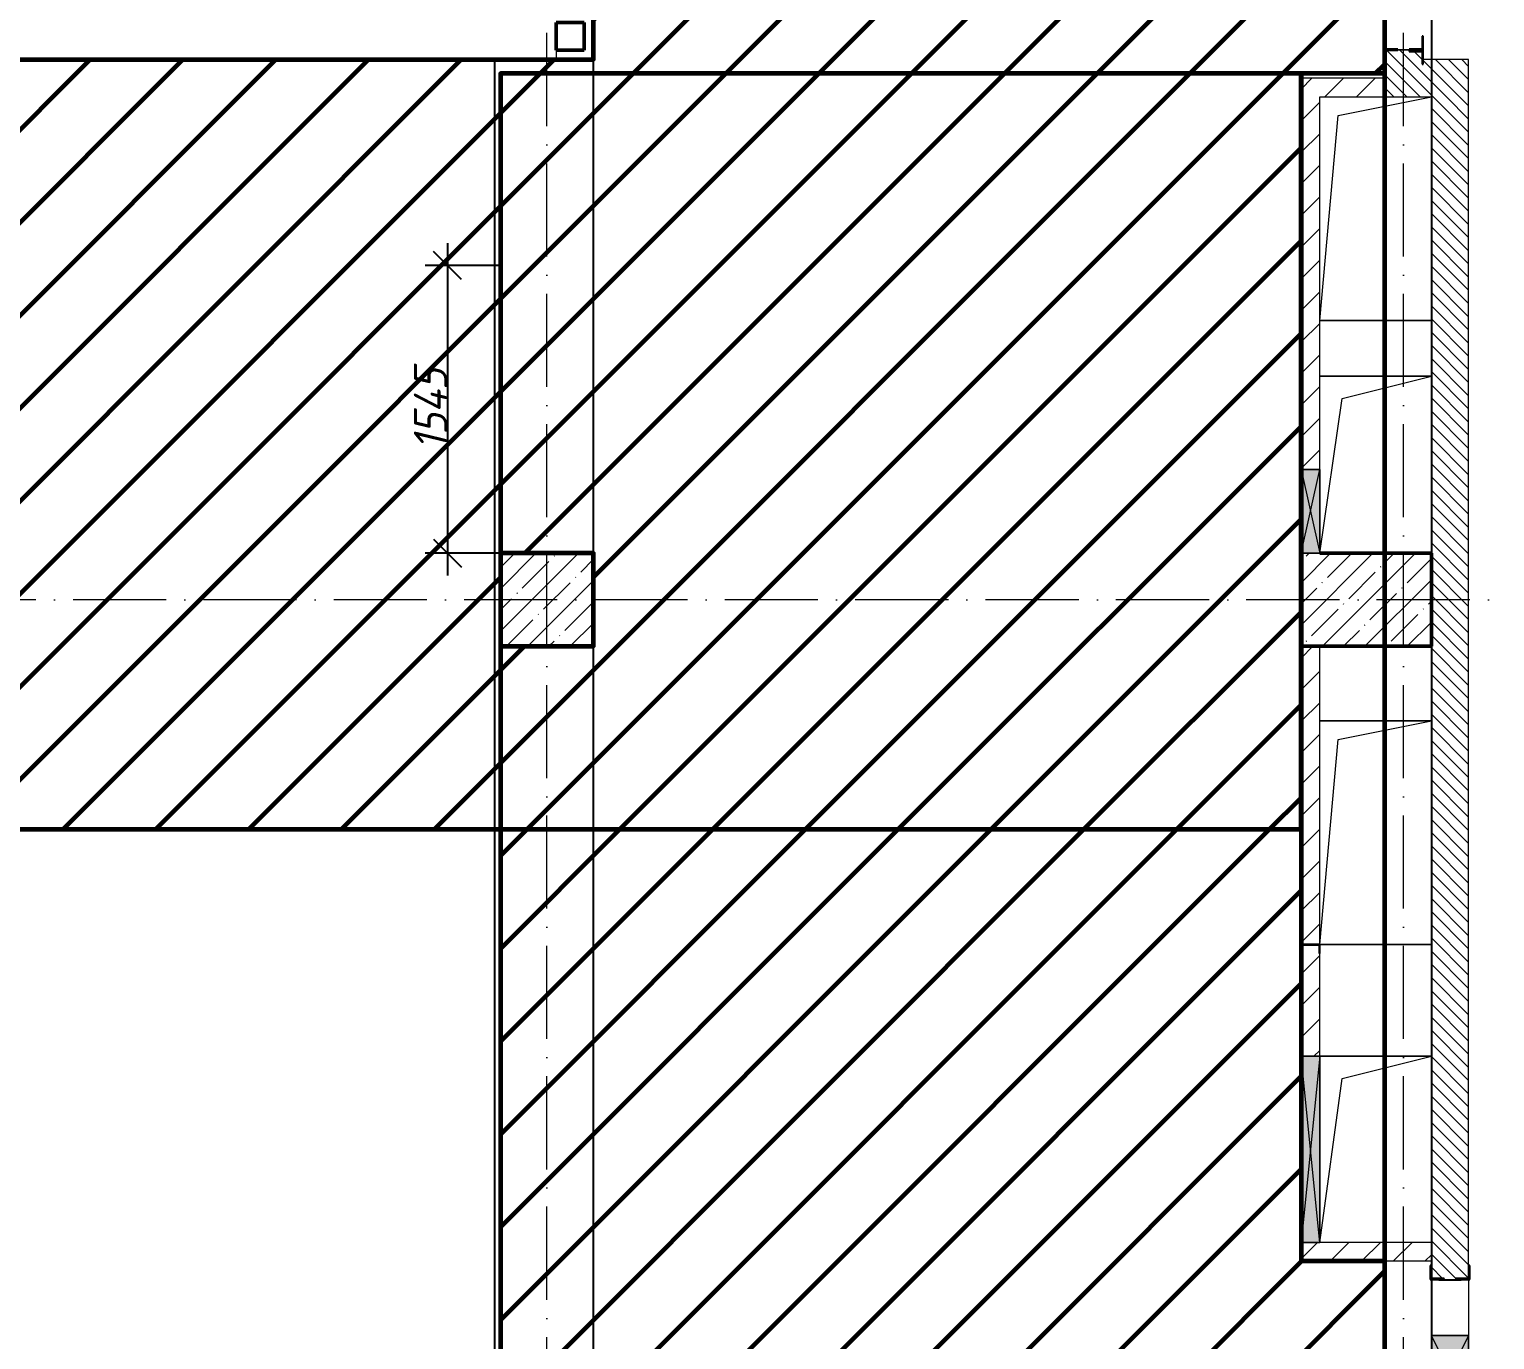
# Model space of a CAD drawing. Header units: millimetres. Extents: x -606178 to 312196, y -19338 to 632709.
# Drawn here: x -133645 to -125775, y 486303 to 493338 of the extents above; entities that cross this region are included whole.
import ezdxf

# ---------------------------------------------------------------- set-up
doc = ezdxf.new("R2010")
doc.units = ezdxf.units.MM
doc.linetypes.add('50_200_ШТРИХ_1Т_ш5_п1_п1_', pattern=[700, 500, -100, 0, -100])
for name, color, linetype, lineweight in [('6.4.1) Окр пт с инж. ПТ2.16', 3, 'Continuous', 60), ('A-____-____-DIMS', 7, 'Continuous', 9), ('A-DETL-GENF-OTLN', 7, 'Continuous', 9), ('A-FLOR-____-OTLN', 7, 'Continuous', 9), ('A-GENM-____-MCUT', 7, 'Continuous', 25), ('A-GENM-____-OTLN', 7, 'Continuous', 9), ('A-GENM-____-OTLN-1', 7, 'Continuous', 25), ('A-GLAZ-____-OTLN', 7, 'Continuous', 9), ('A-WALL-____-MCUT-3', 7, 'Continuous', 9), ('A-WALL-____-PATT-1', 7, 'Continuous', 9), ('A-WALL-FNSH-MCUT-1', 7, 'Continuous', 9), ('I-WALL-____-OTLN', 7, 'Continuous', 9), ('S-COLS-____-MCUT', 7, 'Continuous', 50), ('S-COLS-____-OTLN', 7, 'Continuous', 9), ('S-GRID-____-OTLN-1', 7, '50_200_ШТРИХ_1Т_ш5_п1_п1_', 9)]:
    doc.layers.add(name, color=color, linetype=linetype, lineweight=lineweight)
doc.styles.add('ISOCPEUR_I_10', font='isocpeui.ttf', dxfattribs={"width": 0.9, "height": 180})
doc.dimstyles.new('ISO-1_8_0_9К_СРЕДНИЙ_Кладочные_3', dxfattribs={"dimscale": 304.8, "dimtxt": 179.276612, "dimasz": 0.492126, "dimexe": 0.393701, "dimexo": 0, "dimgap": 0, "dimtad": 1, "dimdec": 3, "dimrnd": 0.001, "dimdsep": 46, "dimtxsty": 'ISOCPEUR_I_10', "dimblk1": 'OBLIQUE', "dimblk2": 'OBLIQUE', "dimsah": 1, "dimcen": 0.09, "dimdle": 0.393701, "dimazin": 0, "dimtfac": 1, "dimtdec": 4, "dimtix": 1, "dimtmove": 0, "dimatfit": 3, "dimfxl": 1, "dimtvp": 1, "dimtolj": 1, "dimtzin": 0, "dimarcsym": 2})
pattern_1 = [(135, (-140714.89, 451794.26), (-35.35534, -35.35534), [])]
pattern_2 = [(45, (-140714.89, 451794.26), (-84.8528, 84.8528), [])]

# ---------------------------------------------------------------- blocks, each defined once
blk = doc.blocks.new('BSC_Колонна _Прямоугольная - 500х500-V79-АР1_План отверстий 3 этажа в осях 1-64_А-ГГ')
at = {"layer": 'S-COLS-____-OTLN'}
h = blk.add_hatch(dxfattribs=at)
h.set_pattern_fill('FP_116', color=256, style=0, pattern_type=2)
h.set_pattern_definition([(45, (-9850, -38481.04), (-114.04925, 114.04925), []), (45, (-9735.95, -38481.04), (-114.04925, 114.04925), [201.613, -40.323, 3.353, -36.97])])
h.paths.add_polyline_path([(-250, -250), (250, -250), (250, 250), (-250, 250)], flags=0)
at = {"layer": 'S-COLS-____-MCUT'}
for p, q in [((250, 250), (-250, 250)), ((-250, 250), (-250, -250)), ((250, -250), (250, 250)), ((-250, -250), (250, -250))]:
    blk.add_line(p, q, dxfattribs=at)
blk = doc.blocks.new('BSC_Колонна _Прямоугольная - 500х700-V128-АР1_План отверстий 3 этажа в осях 1-64_А-ГГ')
at = {"layer": 'S-COLS-____-OTLN'}
h = blk.add_hatch(dxfattribs=at)
h.set_pattern_fill('FP_151', color=256, style=0, pattern_type=2)
h.set_pattern_definition([(315, (-38481.04, 14250), (114.04925, 114.04925), []), (315, (-38481.04, 14135.95), (114.04925, 114.04925), [201.613, -40.323, 3.353, -36.97])])
h.paths.add_polyline_path([(-250, -350), (250, -350), (250, 350), (-250, 350), (-250, 124)], flags=0)
at = {"layer": 'S-COLS-____-MCUT'}
for p, q in [((250, 350), (-250, 350)), ((-250, 350), (-250, -350)), ((250, -350), (250, 250)), ((-250, -350), (250, -350))]:
    blk.add_line(p, q, dxfattribs=at)
blk = doc.blocks.new('154_Стойка_СКБ_Уголок - СМ-2480_200-28447058-АР1_План отверстий 3 этажа в осях 1-64_А-ГГ')
at = {"layer": 'A-GENM-____-MCUT'}
for p, q in [((125, 156), (125, 81)), ((200, 156), (125, 156)), ((125, 81), (131, 81)), ((131, 81), (131, 150)), ((131, 150), (200, 150)), ((200, 150), (200, 156)), ((131, 19), (125, 19)), ((125, 19), (125, -56)), ((131, -50), (131, 19)), ((125, -56), (200, -56)), ((200, -50), (131, -50)), ((200, -56), (200, -50))]:
    blk.add_line(p, q, dxfattribs=at)
blk = doc.blocks.new('Стойка_Влож_Полоса боковая - Полоса-28346330-АР1_План отверстий 3 этажа в осях 1-64_А-ГГ')
at = {"layer": 'A-GENM-____-OTLN'}
for p, q in [((-5, -31), (-5, 31)), ((0, 31), (0, -31))]:
    blk.add_line(p, q, dxfattribs=at)
blk = doc.blocks.new('Стойка_Влож_Уголок - Уголок-28346305-АР1_План отверстий 3 этажа в осях 1-64_А-ГГ')
at = {"layer": 'A-GENM-____-MCUT'}
for p, q in [((75, 75), (0, 75)), ((0, 0), (6, 0)), ((6, 69), (75, 69)), ((6, 0), (6, 69)), ((75, 69), (75, 75))]:
    blk.add_line(p, q, dxfattribs=at)
blk = doc.blocks.new('154_Стойка_СКБ_Уголок - СМ-2480_200-28346303-АР1_План отверстий 3 этажа в осях 1-64_А-ГГ')
at = {"layer": 'A-GENM-____-MCUT'}
for p, q in [((125, 156), (125, 81)), ((200, 156), (125, 156)), ((125, 81), (131, 81)), ((131, 81), (131, 150)), ((131, 150), (200, 150)), ((200, 150), (200, 156)), ((131, 19), (125, 19)), ((125, 19), (125, -56)), ((131, -50), (131, 19)), ((125, -56), (200, -56)), ((200, -50), (131, -50)), ((200, -56), (200, -50))]:
    blk.add_line(p, q, dxfattribs=at)
blk = doc.blocks.new('Стойка_Влож_Полоса боковая - Полоса-28213942-АР1_План отверстий 3 этажа в осях 1-64_А-ГГ')
at = {"layer": 'A-GENM-____-OTLN'}
for p, q in [((-5, 60), (0, 60)), ((-5, -60), (-5, 60)), ((0, 31), (0, -31)), ((0, -60), (-5, -60))]:
    blk.add_line(p, q, dxfattribs=at)
blk = doc.blocks.new('154_Фахверк_СКБ_Швеллер - Тип_100_3960-28318856-АР1_План отверстий 3 этажа в осях 1-64_А-ГГ')
at = {"layer": 'A-GENM-____-MCUT'}
for p, q in [((175, 50), (125, 50)), ((125, 50), (125, -50)), ((128, 47), (175, 47)), ((128, -47), (128, 47)), ((175, 47), (175, 50)), ((125, -50), (175, -50)), ((175, -47), (128, -47)), ((175, -50), (175, -47))]:
    blk.add_line(p, q, dxfattribs=at)
blk = doc.blocks.new('AR_Отверстие прямоугольное _в плите_ - AR_Отверстие прямоугольное _в плите_-30552822-АР1_План отверстий 3 этажа в осях 1-64_А-ГГ')
at = {"layer": 'A-GENM-____-OTLN'}
for p, q in [((300, 475), (-300, 475)), ((-180, 355), (300, 475)), ((-300, -475), (-180, 355))]:
    blk.add_line(p, q, dxfattribs=at)
blk = doc.blocks.new('AR_Отверстие прямоугольное _в плите_ - AR_Отверстие прямоугольное _в плите_-30552702-АР1_План отверстий 3 этажа в осях 1-64_А-ГГ')
at = {"layer": 'A-GENM-____-OTLN'}
for p, q in [((300, 500), (-300, 500)), ((-180, 380), (300, 500)), ((-300, -500), (-180, 380))]:
    blk.add_line(p, q, dxfattribs=at)
blk = doc.blocks.new('AR_Отверстие прямоугольное _в плите_ - AR_Отверстие прямоугольное _в плите_-30552720-АР1_План отверстий 3 этажа в осях 1-64_А-ГГ')
at = {"layer": 'A-GENM-____-OTLN'}
for p, q in [((300, 600), (-300, 600)), ((-200, 500), (300, 600)), ((-300, -600), (-200, 500)), ((-300, -600), (300, -600))]:
    blk.add_line(p, q, dxfattribs=at)
blk = doc.blocks.new('AR_Отверстие прямоугольное _в плите_ - AR_Отверстие прямоугольное _в плите_-V207-АР1_План отверстий 3 этажа в осях 1-64_А-ГГ')
at = {"layer": 'A-GENM-____-OTLN'}
for p, q in [((-200, 500), (300, 600)), ((-300, -600), (-200, 500)), ((-300, -600), (300, -600))]:
    blk.add_line(p, q, dxfattribs=at)
blk = doc.blocks.new('BSC_Колонна _Прямоугольная1 - 150х150 _металл_-35311905-АР1_План отверстий 3 этажа в осях 1-64_А-ГГ')
at = {"layer": 'S-COLS-____-MCUT'}
for p, q in [((75, 75), (-75, 75)), ((-75, 75), (-75, -75)), ((75, -75), (75, 75)), ((-75, -75), (75, -75))]:
    blk.add_line(p, q, dxfattribs=at)
blk = doc.blocks.new('AR_Отверстие прямоугольное _в стене__БезПР - AR_Отверстие прямоугольное _в стене__БезПР-36427692-АР1_План отверстий 3 этажа в осях 1-64_А-ГГ')
at = {"layer": 'A-GLAZ-____-OTLN'}
blk.add_hatch(color=256, dxfattribs=at).paths.add_polyline_path([(-225, 50), (-225, -50), (225, -50), (225, 50)], flags=0)
at = {"layer": 'A-DETL-GENF-OTLN'}
for p, q in [((-225, -50), (-225, 50)), ((-225, 50), (225, 50)), ((225, 50), (-225, -50)), ((-225, 50), (225, -50)), ((225, 50), (-225, 50)), ((-225, 50), (-225, -50)), ((225, 50), (225, -50)), ((225, -50), (225, 50)), ((225, -50), (-225, -50)), ((-225, -50), (225, -50))]:
    blk.add_line(p, q, dxfattribs=at)
at = {"layer": 'A-GLAZ-____-OTLN'}
blk.add_line((225, 50), (-225, 50), dxfattribs=at)
blk = doc.blocks.new('AR_Отверстие прямоугольное _в стене__БезПР - AR_Отверстие прямоугольное _в стене__БезПР-36427925-АР1_План отверстий 3 этажа в осях 1-64_А-ГГ')
at = {"layer": 'A-GLAZ-____-OTLN'}
blk.add_hatch(color=256, dxfattribs=at).paths.add_polyline_path([(500, 50), (-500, 50), (-500, -50), (500, -50)], flags=0)
at = {"layer": 'A-DETL-GENF-OTLN'}
for p, q in [((-500, -50), (-500, 50)), ((-500, 50), (500, 50)), ((500, 50), (-500, -50)), ((-500, 50), (500, -50)), ((500, 50), (-500, 50)), ((-500, 50), (-500, -50)), ((500, 50), (500, -50)), ((500, -50), (500, 50)), ((500, -50), (-500, -50)), ((-500, -50), (500, -50))]:
    blk.add_line(p, q, dxfattribs=at)
at = {"layer": 'A-GLAZ-____-OTLN'}
blk.add_line((500, 50), (-500, 50), dxfattribs=at)
blk = doc.blocks.new('AR_Отверстие прямоугольное _в стене__БезПР - AR_Отверстие прямоугольное _в стене__БезПР-36428632-АР1_План отверстий 3 этажа в осях 1-64_А-ГГ')
at = {"layer": 'A-GLAZ-____-OTLN'}
blk.add_hatch(color=256, dxfattribs=at).paths.add_polyline_path([(-200, -100), (200, -100), (200, 100), (-200, 100)], flags=0)
at = {"layer": 'A-DETL-GENF-OTLN'}
for p, q in [((-200, -100), (-200, 100)), ((-200, 100), (200, 100)), ((200, 100), (-200, -100)), ((-200, 100), (200, -100)), ((200, 100), (-200, 100)), ((-200, 100), (-200, -100)), ((200, 100), (200, -100)), ((200, -100), (200, 100)), ((200, -100), (-200, -100)), ((-200, -100), (200, -100))]:
    blk.add_line(p, q, dxfattribs=at)
at = {"layer": 'A-GLAZ-____-OTLN'}
blk.add_line((200, 100), (-200, 100), dxfattribs=at)
blk = doc.blocks.new('_Oblique')
at = {"color": 0, "linetype": 'ByBlock', "lineweight": -2}
blk.add_line((-0.5, -0.5), (0.5, 0.5), dxfattribs=at)
blk = doc.blocks.new('*D5199')
at = {"layer": 'A-____-____-DIMS', "color": 0, "lineweight": -2, "transparency": 16777216}
for p, q in [((-131399.8, 492190.3), (-131399.8, 490405.3)), ((-131114.9, 492070.3), (-131519.8, 492070.3)), ((-131114.9, 490525.3), (-131519.8, 490525.3))]:
    blk.add_line(p, q, dxfattribs=at)
at = {"layer": 'Defpoints', "color": 0, "transparency": 16777216}
for p in [(-131114.9, 492070.3), (-131399.8, 490525.3), (-131114.9, 490525.3)]:
    blk.add_point(p, dxfattribs=at)
at = {"layer": 'A-____-____-DIMS', "color": 0, "lineweight": -2, "transparency": 16777216, "xscale": 150, "yscale": 150, "zscale": 150}
for p, rotation in [((-131399.8, 492070.3), 90), ((-131399.8, 490525.3), 270)]:
    blk.add_blockref('_Oblique', p, dxfattribs=dict(at, rotation=rotation))
at = {"layer": 'A-____-____-DIMS', "color": 0, "transparency": 16777216, "insert": (-131489.8, 491297.8), "char_height": 180, "width": 521.281, "attachment_point": 5, "rotation": 90, "style": 'ISOCPEUR_I_10'}
blk.add_mtext('\\A1;1545', dxfattribs=at)

msp = doc.modelspace()

# ---------------------------------------------------------------- hatches: boundary and pattern name
at = {"layer": '6.4.1) Окр пт с инж. ПТ2.16'}
h = msp.add_hatch(dxfattribs=at)
h.set_pattern_fill('ANSI31', color=256, scale=111)
h.paths.add_polyline_path([(-126614.891, 499025.3011), (-126614.891, 499175.3011), (-126814.891, 499175.3011), (-126814.891, 499275.3011), (-127239.891, 499275.3011), (-127239.891, 499269.3011), (-127314.891, 499269.3011), (-129114.891, 499270.6857), (-129114.891, 499269.3011), (-129189.891, 499269.3011), (-130614.891, 499270.7442), (-130614.891, 499025.3011), (-130614.891, 498700.3011), (-130608.891, 498700.3011), (-130608.891, 498625.3011), (-130610.68, 497000.3011), (-130608.891, 497000.3011), (-130608.891, 496931.3011), (-130608.891, 496925.3011), (-130608.891, 496850.3011), (-130614.891, 493175.3011), (-135114.891, 493175.3011), (-135114.891, 489800.3011), (-135108.891, 489800.3011), (-135108.891, 489725.3011), (-135109.4294, 489043.3075), (-131114.891, 489043.3075), (-131114.891, 493100.3011), (-126814.891, 493100.3011), (-126364.891, 493100.3011), (-126364.891, 493225.3011), (-126370.891, 493225.3011), (-126370.891, 493300.3011), (-126370.0625, 494125.3011), (-126370.891, 494125.3011), (-126370.891, 494200.3011), (-126370.891, 494275.3011), (-126365.191, 499025.3011)])
h.paths.add_polyline_path([(-126814.891, 493100.3011), (-131114.891, 493100.3011), (-131114.891, 490525.3011), (-130614.891, 490525.3011), (-130614.891, 490025.3011), (-131114.891, 490025.3011), (-131114.891, 489043.3075), (-126814.891, 489043.3075)], flags=17)
h = msp.add_hatch(dxfattribs=at)
h.set_pattern_fill('ANSI31', color=256, scale=111)
h.paths.add_polyline_path([(-126814.891, 484825.3011), (-126364.891, 484825.3011), (-126364.891, 486725.3011), (-126814.891, 486725.3011), (-126814.891, 489043.3075), (-131114.891, 489043.3075), (-131114.891, 484525.3011), (-130614.891, 484525.3011), (-130614.891, 484025.3011), (-126814.891, 484025.3011), (-126814.891, 484525.3011)])
h.paths.add_polyline_path([(-126820.891, 483425.3011), (-126820.891, 483500.3011), (-126818.5136, 484025.3011), (-130614.891, 484025.3011), (-130614.891, 482125.3011), (-126814.891, 482125.3011), (-126814.891, 482200.3011), (-126820.891, 482200.3011), (-126820.891, 482275.3011), (-126818.1851, 483425.3011)])
h.paths.add_polyline_path([(-130614.891, 484025.3011), (-131114.891, 484025.3011), (-131114.891, 484525.3011), (-135114.891, 484525.3011), (-135114.891, 484025.3011), (-135114.891, 482125.3011), (-130614.891, 482125.3011)])
at = {"layer": 'A-WALL-____-PATT-1'}
h = msp.add_hatch(dxfattribs=at)
h.set_pattern_fill('FP_6', color=256, style=0, pattern_type=2)
h.set_pattern_definition(pattern_1)
h.paths.add_polyline_path([(-126324.891, 493175.3011), (-126164.891, 493175.3011), (-126164.891, 493225.3011), (-126364.891, 493225.3011), (-126364.891, 493175.3011)], flags=0)
h.paths.add_polyline_path([(-126233.891, 494125.3011), (-126233.891, 494131.3011), (-126164.891, 494131.3011), (-126164.891, 494269.3011), (-126233.891, 494269.3011), (-126233.891, 494275.3011), (-126295.891, 494275.3011), (-126295.891, 494269.3011), (-126364.891, 494269.3011), (-126364.091, 494131.3011), (-126295.891, 494131.3011), (-126295.891, 494125.3011)], flags=0)
h.paths.add_polyline_path([(-126164.891, 494775.3011), (-126164.891, 495225.3011), (-126364.891, 495225.3011), (-126364.891, 494775.3011), (-126278.2243, 494775.3011)], flags=0)
h = msp.add_hatch(dxfattribs=at)
h.set_pattern_fill('FP_6', color=256, style=0, pattern_type=2)
h.set_pattern_definition(pattern_1)
h.paths.add_polyline_path([(-126114.891, 492975.3011), (-125914.891, 492975.3011), (-125914.891, 493175.3011), (-126364.891, 493175.3011), (-126364.891, 492975.3011)], flags=0)
h = msp.add_hatch(dxfattribs=at)
h.set_pattern_fill('FP_4', color=256, style=0, pattern_type=2)
h.set_pattern_definition(pattern_2)
h.paths.add_polyline_path([(-126714.891, 490975.3011), (-126714.891, 493075.3011), (-126814.891, 493075.3011), (-126814.891, 490975.3011), (-126796.5236, 490975.3011)], flags=0)
h = msp.add_hatch(dxfattribs=at)
h.set_pattern_fill('FP_4', color=256, style=0, pattern_type=2)
h.set_pattern_definition(pattern_2)
h.paths.add_polyline_path([(-126714.891, 492975.3011), (-126364.891, 492975.3011), (-126364.891, 493075.3011), (-126714.891, 493075.3011)], flags=0)
h = msp.add_hatch(dxfattribs=at)
h.set_pattern_fill('FP_6', color=256, style=0, pattern_type=2)
h.set_pattern_definition(pattern_1)
h.paths.add_polyline_path([(-126114.891, 484525.3011), (-125914.891, 484525.3011), (-125914.891, 484919.3011), (-125983.891, 484919.3011), (-125983.891, 484925.3011), (-126045.891, 484925.3011), (-126045.891, 484919.3011), (-126114.891, 484919.3011), (-126114.891, 484850.3011)], flags=0)
h.paths.add_polyline_path([(-125983.891, 486625.3011), (-125983.891, 486631.3011), (-125914.891, 486631.3011), (-125914.891, 492975.3011), (-126114.891, 492975.3011), (-126114.702, 486631.3011), (-126045.891, 486631.3011), (-126045.891, 486625.3011)], flags=0)
h = msp.add_hatch(dxfattribs=at)
h.set_pattern_fill('FP_4', color=256, style=0, pattern_type=2)
h.set_pattern_definition(pattern_2)
h.paths.add_polyline_path([(-126714.891, 486725.3011), (-126714.891, 486825.3011), (-126814.891, 486825.3011), (-126814.891, 486725.3011)], flags=0)
h.paths.add_polyline_path([(-126717.891, 487825.3011), (-126714.891, 487825.3011), (-126714.891, 488375.3011), (-126717.891, 488375.3011), (-126717.891, 488422.3011), (-126811.891, 488422.3011), (-126811.891, 488375.3011), (-126814.891, 488375.3011), (-126814.891, 487825.3011), (-126746.141, 487825.3011)], flags=0)
h.paths.add_polyline_path([(-126811.891, 488425.3011), (-126714.891, 488425.3011), (-126714.891, 490025.3011), (-126814.891, 490025.3011), (-126814.891, 488425.3011)], flags=0)
h = msp.add_hatch(dxfattribs=at)
h.set_pattern_fill('FP_4', color=256, style=0, pattern_type=2)
h.set_pattern_definition(pattern_2)
h.paths.add_polyline_path([(-126114.891, 486725.3011), (-126114.891, 486825.3011), (-126714.891, 486825.3011), (-126714.891, 486725.3011), (-126588.8536, 486725.3011)], flags=0)

# ---------------------------------------------------------------- linework, layer by layer
for points in [[(-130614.891, 499275.3011), (-126114.891, 499275.3011), (-126114.891, 484525.3011), (-130614.891, 484525.3011)], [(-135114.891, 461325.3011), (-131145.212, 461325.3011), (-131145.212, 493175.3011), (-135114.891, 493175.3011)]]:
    msp.add_lwpolyline(points, close=True)
at = {"layer": '6.4.1) Окр пт с инж. ПТ2.16'}
for points in [[(-135114.891, 482125.3011), (-126364.891, 482125.3011), (-126364.891, 499275.3011), (-135114.891, 499275.3011)], [(-130614.891, 499275.3011), (-135114.891, 499275.3011), (-135114.891, 493175.3011), (-130614.891, 493175.3011)], [(-131114.891, 489043.3075), (-126814.891, 489043.3075), (-126814.891, 493100.3011), (-131114.891, 493100.3011)], [(-126814.891, 486725.3011), (-126364.891, 486725.3011), (-126364.891, 493100.3011), (-126814.891, 493100.3011)], [(-131114.891, 490025.3011), (-130614.891, 490025.3011), (-130614.891, 490525.3011), (-131114.891, 490525.3011)], [(-131114.891, 484525.3011), (-135114.891, 484525.3011), (-135114.891, 489043.3075), (-131114.891, 489043.3075)]]:
    msp.add_lwpolyline(points, close=True, dxfattribs=at)
at = {"layer": 'A-FLOR-____-OTLN'}
for p, q in [((-126114.891, 491775.3011), (-126714.891, 491775.3011)), ((-126714.891, 491475.3011), (-126114.891, 491475.3011)), ((-126714.891, 489625.3011), (-126114.891, 489625.3011)), ((-126114.891, 488425.3011), (-126714.891, 488425.3011)), ((-126714.891, 487825.3011), (-126114.891, 487825.3011))]:
    msp.add_line(p, q, dxfattribs=at)
at = {"layer": 'A-WALL-____-MCUT-3'}
for p, q in [((-126364.891, 493225.3011), (-126364.891, 492975.3011)), ((-126164.891, 493175.3011), (-126164.891, 493225.3011)), ((-125914.891, 493175.3011), (-126164.891, 493175.3011)), ((-125914.891, 486700.3011), (-125914.891, 493175.3011)), ((-126364.891, 492975.3011), (-126114.891, 492975.3011)), ((-126114.891, 492975.3011), (-126114.891, 490525.3011)), ((-126114.891, 490025.3011), (-126114.891, 486700.3011))]:
    msp.add_line(p, q, dxfattribs=at)
at = {"layer": 'A-WALL-FNSH-MCUT-1'}
for p, q in [((-126814.891, 493075.3011), (-126814.891, 490975.3011)), ((-126364.891, 493075.3011), (-126814.891, 493075.3011)), ((-126714.891, 490975.3011), (-126714.891, 492975.3011)), ((-126714.891, 492975.3011), (-126364.891, 492975.3011)), ((-126814.891, 490025.3011), (-126814.891, 488425.3011)), ((-126714.891, 488425.3011), (-126714.891, 490025.3011)), ((-126814.891, 488375.3011), (-126814.891, 487825.3011)), ((-126714.891, 487825.3011), (-126714.891, 488375.3011)), ((-126814.891, 486825.3011), (-126814.891, 486725.3011)), ((-126114.891, 486825.3011), (-126714.891, 486825.3011)), ((-126114.891, 486725.3011), (-126114.891, 486825.3011)), ((-126814.891, 486725.3011), (-126114.891, 486725.3011))]:
    msp.add_line(p, q, dxfattribs=at)
at = {"layer": 'I-WALL-____-OTLN'}
for p, q in [((-126364.891, 493300.3011), (-126364.891, 494125.3011)), ((-130814.891, 493175.3011), (-135114.891, 493175.3011)), ((-130814.891, 493225.3011), (-130814.891, 493175.3011)), ((-126114.891, 486325.3011), (-126114.891, 486625.3011)), ((-125914.891, 486625.3011), (-125914.891, 486325.3011))]:
    msp.add_line(p, q, dxfattribs=at)
at = {"layer": 'S-GRID-____-OTLN-1'}
for p, q in [((-130864.891, 447311.6528), (-130864.891, 501675.2188)), ((-126264.891, 447311.6528), (-126264.891, 501675.2188)), ((-114007.1518, 490275.3011), (-145383.6612, 490275.3011))]:
    msp.add_line(p, q, dxfattribs=at)

# ---------------------------------------------------------------- block references
at = {"layer": 'A-GENM-____-OTLN'}
for name, p, rotation in [('Стойка_Влож_Полоса боковая - Полоса-28346330-АР1_План отверстий 3 этажа в осях 1-64_А-ГГ', (-126264.891, 493225.3011), 270.0000000000007), ('Стойка_Влож_Уголок - Уголок-28346305-АР1_План отверстий 3 этажа в осях 1-64_А-ГГ', (-126233.891, 493225.3011), 270.0000000000007), ('Стойка_Влож_Полоса боковая - Полоса-28213942-АР1_План отверстий 3 этажа в осях 1-64_А-ГГ', (-126014.891, 486625.3011), 90.00000000000072)]:
    msp.add_blockref(name, p, dxfattribs=dict(at, rotation=rotation))
for name, p in [('AR_Отверстие прямоугольное _в плите_ - AR_Отверстие прямоугольное _в плите_-V207-АР1_План отверстий 3 этажа в осях 1-64_А-ГГ', (-126414.891, 492375.3011)), ('AR_Отверстие прямоугольное _в плите_ - AR_Отверстие прямоугольное _в плите_-30552822-АР1_План отверстий 3 этажа в осях 1-64_А-ГГ', (-126414.891, 491000.3011)), ('AR_Отверстие прямоугольное _в плите_ - AR_Отверстие прямоугольное _в плите_-30552720-АР1_План отверстий 3 этажа в осях 1-64_А-ГГ', (-126414.891, 489025.3011)), ('AR_Отверстие прямоугольное _в плите_ - AR_Отверстие прямоугольное _в плите_-30552702-АР1_План отверстий 3 этажа в осях 1-64_А-ГГ', (-126414.891, 487325.3011))]:
    msp.add_blockref(name, p, dxfattribs=at)
at = {"layer": 'A-GENM-____-OTLN-1'}
for name, p, rotation in [('154_Стойка_СКБ_Уголок - СМ-2480_200-28447058-АР1_План отверстий 3 этажа в осях 1-64_А-ГГ', (-126214.891, 493100.3011), 90.00000000000071), ('154_Фахверк_СКБ_Швеллер - Тип_100_3960-28318856-АР1_План отверстий 3 этажа в осях 1-64_А-ГГ', (-126764.891, 488550.3011), 269.9999999999999), ('154_Стойка_СКБ_Уголок - СМ-2480_200-28346303-АР1_План отверстий 3 этажа в осях 1-64_А-ГГ', (-125964.891, 486500.3011), 90.00000000000071)]:
    msp.add_blockref(name, p, dxfattribs=dict(at, rotation=rotation))
at = {"layer": 'A-GLAZ-____-OTLN'}
for name, p, rotation in [('AR_Отверстие прямоугольное _в стене__БезПР - AR_Отверстие прямоугольное _в стене__БезПР-36427692-АР1_План отверстий 3 этажа в осях 1-64_А-ГГ', (-126764.891, 490750.3011), 90.0000000000001), ('AR_Отверстие прямоугольное _в стене__БезПР - AR_Отверстие прямоугольное _в стене__БезПР-36427925-АР1_План отверстий 3 этажа в осях 1-64_А-ГГ', (-126764.891, 487325.3011), 269.9999999999999), ('AR_Отверстие прямоугольное _в стене__БезПР - AR_Отверстие прямоугольное _в стене__БезПР-36428632-АР1_План отверстий 3 этажа в осях 1-64_А-ГГ', (-126014.891, 486125.3011), 270.0000000000007)]:
    msp.add_blockref(name, p, dxfattribs=dict(at, rotation=rotation))
at = {"layer": 'S-COLS-____-OTLN'}
for name, p, rotation in [('BSC_Колонна _Прямоугольная1 - 150х150 _металл_-35311905-АР1_План отверстий 3 этажа в осях 1-64_А-ГГ', (-130739.891, 493300.3011), 270.0000000000001), ('BSC_Колонна _Прямоугольная - 500х700-V128-АР1_План отверстий 3 этажа в осях 1-64_А-ГГ', (-126464.891, 490275.3011), 89.9999999999999)]:
    msp.add_blockref(name, p, dxfattribs=dict(at, rotation=rotation))
msp.add_blockref('BSC_Колонна _Прямоугольная - 500х500-V79-АР1_План отверстий 3 этажа в осях 1-64_А-ГГ', (-130864.891, 490275.3011), dxfattribs=at)

# ---------------------------------------------------------------- dimensions: what is measured, and where the dimension line sits
at = {"layer": 'A-____-____-DIMS'}
dim = msp.add_linear_dim(base=(-131399.783, 490525.3011), p1=(-131114.891, 492070.3011), p2=(-131114.891, 490525.3011), angle=90, dimstyle='ISO-1_8_0_9К_СРЕДНИЙ_Кладочные_3', override={"dimpost": '<>', "dimfxl": 1545}, dxfattribs=at)
dim.commit()
dim.dimension.update_dxf_attribs({"geometry": '*D5199', "text_midpoint": (-131489.783, 491297.8011)})

doc.saveas('drawing.dxf')
